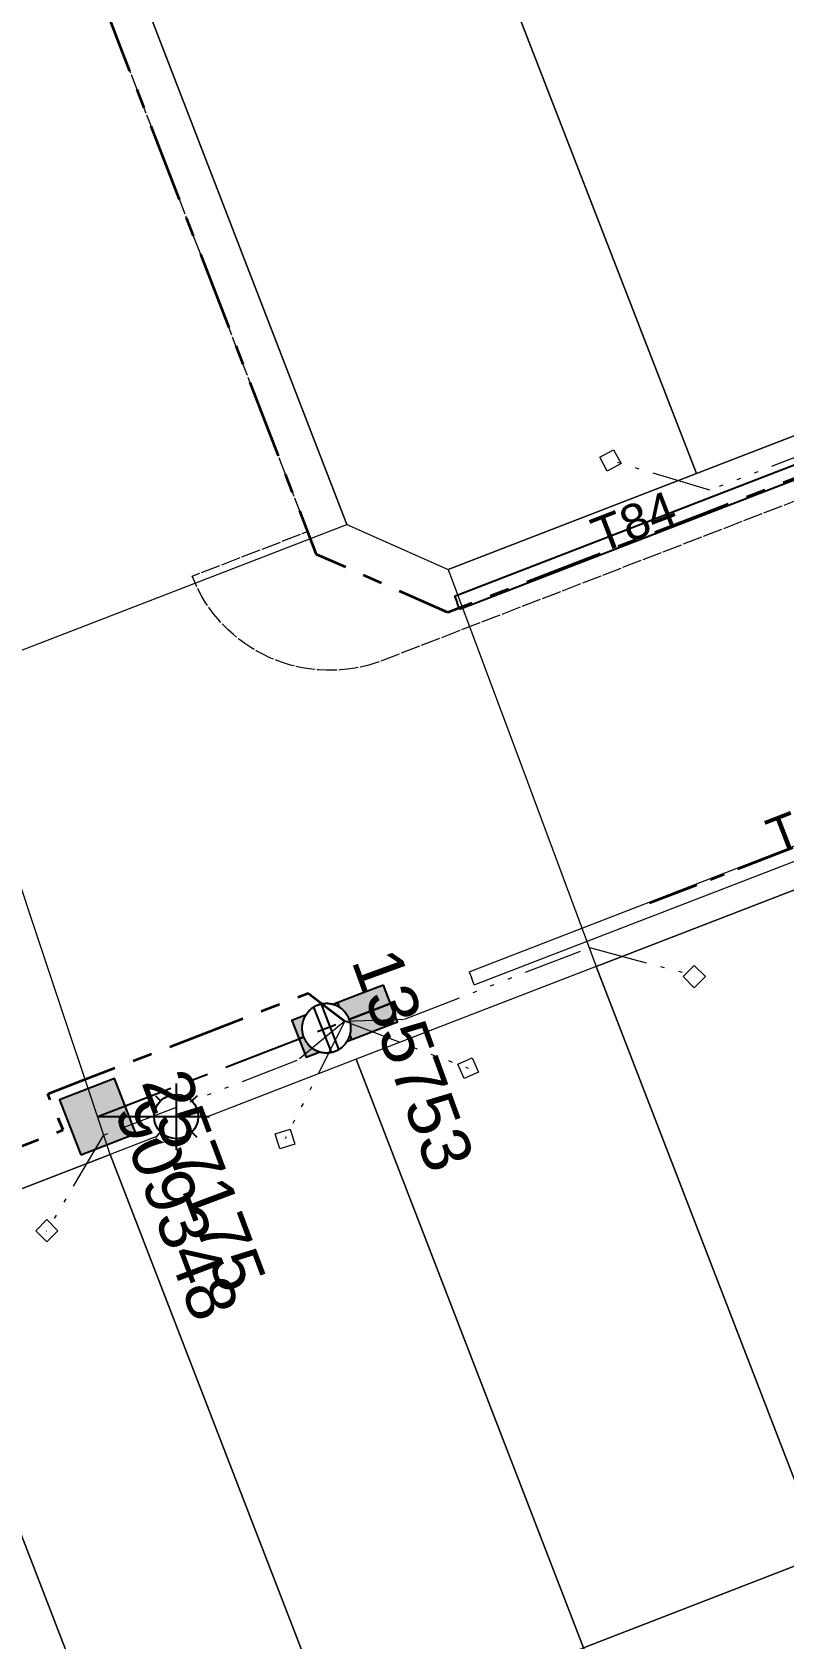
# Model space of a CAD drawing. Header units: metres. Extents: x 0 to 311505, y 0 to 6270811.
# Drawn here: x 310611.2 to 310649.4, y 6270252.8 to 6270334.6 of the extents above; entities that cross this region are included whole.
import ezdxf
from ezdxf import colors
from ezdxf.entities.mleader import LeaderData, LeaderLine
from ezdxf.enums import TextEntityAlignment as Align
from ezdxf.math import Vec2, Vec3

# ---------------------------------------------------------------- set-up
doc = ezdxf.new("R2010")
doc.units = ezdxf.units.M
for name, pattern in [('Cable Exist OH', [1, 1, 0]), ('Cable Exist UG', [7, 4, -1, 1, -1]), ('PHANTOMX2', [6.6, 3, -0.75, 0.2, -0.75, 0.2, -0.75, 0.2, -0.75])]:
    doc.linetypes.add(name, pattern=pattern)
doc.layers.get('0').update_dxf_attribs({"color": 6})
for name, color, linetype, lineweight in [('_User Miscellaneous1', 30, 'Continuous', 13), ('_User_LV_Exist', 5, 'Continuous', 35), ('Cadastre Land Parcels_SP_EXT', 118, 'Continuous', 15), ('Cadastre Roads_SP_EXT', 218, 'Continuous', 15), ('Mains_LV_EXT', 163, 'Continuous', 25), ('Mains_LV_SL_EXT', 135, 'Continuous', 25), ('Services_SP_EXT', 42, 'PHANTOMX2', 20)]:
    doc.layers.add(name, color=color, linetype=linetype, lineweight=lineweight)
doc.layers.add('Cadastre Roads_SP_NEW', color=214, linetype='Continuous', lineweight=15, transparency=0.65)
for name, color, linetype in [('Equip_LV_EXT', 7, 'Continuous'), ('Equip_SP_SL_EXT', 7, 'Continuous'), ('Notes', 7, 'Continuous'), ('SupportsUG_SP_LV_EXT', 7, 'Continuous'), ('SupportsUG_SP_LV_SL_EXT', 7, 'Continuous'), ('UG_Details_SP_MISC', 7, 'Continuous')]:
    doc.layers.add(name, color=color, linetype=linetype)
doc.styles.add('COLUMN_LABEL', font='arial.ttf', dxfattribs={"height": 2})
doc.styles.add('iecARIAL', font='arial.ttf', dxfattribs={"height": 2})
doc.styles.add('POLE_LABEL', font='arial.ttf', dxfattribs={"height": 2})
doc.styles.add('SL_LABEL', font='arial.ttf', dxfattribs={"height": 2})
doc.styles.get("Standard").update_dxf_attribs({"font": 'arial.ttf'})

# ---------------------------------------------------------------- blocks, each defined once
blk = doc.blocks.new('COLUMN_EXT')
blk.add_hatch(color=256).paths.add_polyline_path([(1.5, -1.5), (1.5, 1.5), (-1.5, 1.5), (-1.5, -1.5)])
blk.add_lwpolyline([(1.5, 1.5), (-1.5, 1.5), (-1.5, -1.5), (1.5, -1.5)], close=True)
at = {"flags": 9}
for tag, p in [('STREETNAME', (-1.813, 1.6)), ('SUBURB', (-1.813, 1.8)), ('NOTES', (-1.813, 2)), ('LOCATION', (-1.813, 1.4)), ('LEGEND', (-1.813, 1.2)), ('USAGE', (-1.813, 1)), ('STATE', (-1.813, 0.8)), ('COLUMN_TYPE', (-1.813, 0.4)), ('OWNED_BY', (-1.813, 0.6))]:
    blk.add_attdef(tag, text='', height=0.2, rotation=180, dxfattribs=at).set_placement(p, align=Align.MIDDLE_LEFT)
at = {"flags": 1}
blk.add_attdef('Z', (-1.813, 2.351), '', height=0.2, rotation=180, dxfattribs=at)
at = {"flags": 9}
for tag, style, p in [('STRUCTURE_PLANT_NUMBER', 'POLE_LABEL', (-1.813, -0.031)), ('STREET_CODE', 'COLUMN_LABEL', (-1.813, 0.2))]:
    blk.add_attdef(tag, text='', height=0.2, rotation=180, dxfattribs=dict(at, style=style)).set_placement(p, align=Align.MIDDLE_LEFT)
at = {"style": 'COLUMN_LABEL', "width": 0.9, "flags": 8}
blk.add_attdef('ASSET_NUM', text='', height=2, rotation=270, dxfattribs=at).set_placement((2, -4), align=Align.MIDDLE_LEFT)
blk = doc.blocks.new('PILLAR_EXT')
blk.add_hatch(color=256).paths.add_polyline_path([(-2.5, 1), (-2.5, -1), (2.5, -1), (2.5, 1)])
for p, q in [((0, 1), (0, -1)), ((-2.5, 0), (2.5, 0))]:
    blk.add_line(p, q)
at = {"ltscale": 10}
blk.add_line((2.5, 0), (-2.5, 0), dxfattribs=at)
blk.add_lwpolyline([(-2.5, -1), (-1.25, -1), (1.25, -1), (2.5, -1), (2.5, 1), (-2.5, 1)], close=True)
at = {"width": 0.9, "flags": 8}
blk.add_attdef('ASSET_NUM', text='', height=2, rotation=90, dxfattribs=at).set_placement((-2, 4), align=Align.MIDDLE_LEFT)
for tag, p, flags in [('OWNED_BY', (0, -0.2), 9), ('STATE', (0, -0.4), 9), ('SUPPORT_TYPE', (0, -0.6), 9), ('USAGE', (0, -0.8), 9), ('LEGEND', (0, -1), 9), ('STREETNAME', (0, -1.8), 9), ('LOCATION', (0, -1.2), 9), ('NOTES', (0, -1.4), 9), ('PARENT', (0, -1.6), 9), ('SUBURB', (0, -2), 1)]:
    blk.add_attdef(tag, p, '', height=0.2, dxfattribs=dict(flags=flags))
blk = doc.blocks.new('SL_LANTERN_EXT')
at = {"flags": 9}
for tag, p in [('LRATECODE', (-7.4, 0)), ('LOUTREACHVOCAB', (-7.2, 0)), ('LOUTREACH', (-7, 0)), ('LANTNUMBER', (-6.6, 0)), ('LNEW', (-6.4, 0)), ('LMASTVOCAB', (-6.2, 0)), ('LMAST', (-6, 0)), ('LLAMPVOCAB', (-5.8, 0)), ('LLAMP', (-5.6, 0)), ('LEXIST', (-5.4, 0)), ('LCHARGE3PERCENT', (-5.2, 0)), ('LCHARGE3', (-5, 0)), ('LCHARGE2PERCENT', (-4.8, 0)), ('LCHARGE2', (-4.6, 0)), ('LCHARGE1PERCENT', (-4.4, 0)), ('LCHARGE1', (-4.2, 0)), ('LCATEGORY', (-4, 0)), ('LBRACKETVOCAB', (-3.8, 0)), ('LBRACKET', (-3.6, 0)), ('LKINGHEIGHT', (-3.4, 0)), ('CREPLACE', (-3.2, 0)), ('CREMOVE', (-3, 0)), ('CNUMBER', (-2.8, 0)), ('CNEW', (-2.6, 0)), ('CEXIST', (-2.4, 0)), ('USAGE', (-2.2, 0)), ('STATE', (-2, 0)), ('OWNED_BY', (-1.8, 0)), ('ORIENTATION', (-1.6, 0)), ('OPERATING_VOLTAGE', (-1.4, 0)), ('NO_PHASES', (-1.2, 0)), ('LANTERN_TYPE', (-1, 0)), ('LANTERN_PURPOSE', (-0.8, 0)), ('CONTROL_TYPE', (-0.6, 0)), ('CONSTRUCTED_VOLTAGE', (-0.4, 0))]:
    blk.add_attdef(tag, text='', height=0.001, rotation=270, dxfattribs=at).set_placement(p, align=Align.MIDDLE_LEFT)
at = {"style": 'SL_LABEL', "flags": 9}
blk.add_attdef('STREET_CODE', text='', height=0.001, rotation=270, dxfattribs=at).set_placement((0.001, 0), align=Align.MIDDLE_LEFT)
at = {"flags": 1}
blk.add_attdef('Z', (0, 0), '', height=0.001, rotation=270, dxfattribs=at)
at = {"width": 0.9}
blk.add_attdef('LNUMBER', text='', height=1, dxfattribs=at).set_placement((7, -1), align=Align.MIDDLE_LEFT)
at = {"flags": 9}
for tag, p in [('LREMOVE', (0, -7.6)), ('LREPLACE', (0, -7.8)), ('LTYPE', (0, -8)), ('LTYPEVOCAB', (0, -8.2)), ('LEGEND', (0, -8.4)), ('SUBURB', (0, -8.6)), ('STREETNAME', (0, -8.8)), ('LOCATION', (0, -9)), ('NOTES', (0, -9.2)), ('MAINTAINED_BY', (0, -9.863))]:
    blk.add_attdef(tag, text='', height=0.001, dxfattribs=at).set_placement(p, align=Align.MIDDLE_LEFT)
blk.add_attdef('OPERATED_BY', (0, -9.607), '', height=0.001, dxfattribs=at)
at = {"transparency": 33554687}
blk.add_wipeout([(5.688, 0), (5.061, -1.061), (4, -1.688), (2.939, -1.061), (2.313, 0), (2.939, 1.061), (4, 1.687), (5.061, 1.061)], dxfattribs=at)
for p, q in [((4, 1.687), (4, 0)), ((2.939, 1.061), (3.205, 0.795)), ((5.061, 1.061), (4.795, 0.795)), ((0, 0), (4, 0)), ((2.939, -1.061), (3.205, -0.795)), ((4, 0), (5.688, 0)), ((4, 0), (4, -1.688)), ((5.061, -1.061), (4.795, -0.795))]:
    blk.add_line(p, q)
blk.add_circle((4, 0), 1.125)
blk = doc.blocks.new('CCP_EXT')
at = {"flags": 9}
for tag, p in [('USAGE', (0, -1.2)), ('LEGEND', (0, -1.4)), ('LIFE_SUPPORT', (0, -1.6)), ('STATE', (0, -1.8)), ('NOTES', (0, -2))]:
    blk.add_attdef(tag, text='', height=0.2, dxfattribs=at).set_placement(p, align=Align.MIDDLE_LEFT)
at = {"transparency": 33554687}
blk.add_wipeout([(0, 0.566), (0.566, 0), (0, -0.566), (-0.566, 0)], dxfattribs=at)
blk.add_lwpolyline([(-0.566, 0), (0, 0.566), (0.566, 0), (0, -0.566), (-0.566, 0)])
at = {"flags": 1}
blk.add_attdef('Z', (0, 0), '', height=0.2, dxfattribs=at)
at = {"flags": 9}
for tag, p in [('CCP_TYPE', (0, 0)), ('OPERATING_VOLTAGE', (0, -0.6)), ('ORIENTATION', (0, -0.8)), ('CONSTRUCTED_VOLTAGE', (0, -0.2)), ('NO_PHASES', (0, -0.4)), ('OWNED_BY', (0, -1))]:
    blk.add_attdef(tag, text='', height=0.2, dxfattribs=at).set_placement(p, align=Align.MIDDLE_LEFT)
blk = doc.blocks.new('LV_UG_LINKS_CLOSED_EXT')
at = {"layer": 'Equip_LV_EXT'}
for tag, flags, p in [('ACTUAL_STATUS', 9, (3, -2)), ('CONSTRUCTED_VOLTAGE', 9, (3, -2.2)), ('NO_PHASES', 9, (3, -2.4)), ('OPERATING_VOLTAGE', 9, (3, -2.6)), ('ORIENTATION', 9, (3, -2.8)), ('STATE', 9, (3, -3)), ('SWITCH_TYPE', 9, (3, -3.2)), ('OWNED_BY', 9, (3, -3.8)), ('OPERATED_BY', 9, (3, -4)), ('USAGE', 9, (3, -3.4)), ('NOTES', 9, (3, -3.6)), ('TYPE', 9, (3, -4.6)), ('Z', 1, (3, -4.8)), ('MAINTAINED_BY', 9, (3, -4.2)), ('NUMBER_OF_PHASES', 9, (3, -4.4))]:
    blk.add_attdef(tag, text='', height=0.2, dxfattribs=dict(at, flags=flags)).set_placement(p, align=Align.MIDDLE_LEFT)
at = {"transparency": 33554687}
blk.add_wipeout([(4, 1.25), (3.969, 1.25), (3.939, 1.248), (3.908, 1.247), (3.877, 1.244), (3.847, 1.241), (3.817, 1.236), (3.786, 1.232), (3.756, 1.226), (3.726, 1.22), (3.696, 1.213), (3.667, 1.205), (3.637, 1.196), (3.608, 1.187), (3.579, 1.177), (3.55, 1.166), (3.522, 1.155), (3.493, 1.143), (3.466, 1.13), (3.438, 1.117), (3.411, 1.102), (3.384, 1.088), (3.357, 1.072), (3.331, 1.056), (3.306, 1.039), (3.28, 1.022), (3.255, 1.004), (3.231, 0.985), (3.207, 0.966), (3.184, 0.947), (3.161, 0.926), (3.138, 0.905), (3.116, 0.884), (3.095, 0.862), (3.074, 0.839), (3.053, 0.816), (3.034, 0.793), (3.015, 0.769), (2.996, 0.745), (2.978, 0.72), (2.961, 0.694), (2.944, 0.669), (2.928, 0.643), (2.912, 0.616), (2.898, 0.589), (2.883, 0.562), (2.87, 0.534), (2.857, 0.507), (2.845, 0.478), (2.834, 0.45), (2.823, 0.421), (2.813, 0.392), (2.804, 0.363), (2.795, 0.333), (2.787, 0.304), (2.78, 0.274), (2.774, 0.244), (2.768, 0.214), (2.764, 0.183), (2.759, 0.153), (2.756, 0.123), (2.753, 0.092), (2.752, 0.061), (2.75, 0.031), (2.75, 0), (2.75, -0.031), (2.752, -0.061), (2.753, -0.092), (2.756, -0.123), (2.759, -0.153), (2.764, -0.183), (2.768, -0.214), (2.774, -0.244), (2.78, -0.274), (2.787, -0.304), (2.795, -0.333), (2.804, -0.363), (2.813, -0.392), (2.823, -0.421), (2.834, -0.45), (2.845, -0.478), (2.857, -0.507), (2.87, -0.534), (2.883, -0.562), (2.898, -0.589), (2.912, -0.616), (2.928, -0.643), (2.944, -0.669), (2.961, -0.694), (2.978, -0.72), (2.996, -0.745), (3.015, -0.769), (3.034, -0.793), (3.053, -0.816), (3.074, -0.839), (3.095, -0.862), (3.116, -0.884), (3.138, -0.905), (3.161, -0.926), (3.184, -0.947), (3.207, -0.966), (3.231, -0.985), (3.255, -1.004), (3.28, -1.022), (3.306, -1.039), (3.331, -1.056), (3.357, -1.072), (3.384, -1.088), (3.411, -1.102), (3.438, -1.117), (3.466, -1.13), (3.493, -1.143), (3.522, -1.155), (3.55, -1.166), (3.579, -1.177), (3.608, -1.187), (3.637, -1.196), (3.667, -1.205), (3.696, -1.213), (3.726, -1.22), (3.756, -1.226), (3.786, -1.232), (3.817, -1.236), (3.847, -1.241), (3.877, -1.244), (3.908, -1.247), (3.939, -1.248), (3.969, -1.25), (4, -1.25), (4.031, -1.25), (4.061, -1.248), (4.092, -1.247), (4.123, -1.244), (4.153, -1.241), (4.183, -1.236), (4.214, -1.232), (4.244, -1.226), (4.274, -1.22), (4.304, -1.213), (4.333, -1.205), (4.363, -1.196), (4.392, -1.187), (4.421, -1.177), (4.45, -1.166), (4.478, -1.155), (4.507, -1.143), (4.534, -1.13), (4.562, -1.117), (4.589, -1.102), (4.616, -1.088), (4.643, -1.072), (4.669, -1.056), (4.694, -1.039), (4.72, -1.022), (4.745, -1.004), (4.769, -0.985), (4.793, -0.966), (4.816, -0.947), (4.839, -0.926), (4.862, -0.905), (4.884, -0.884), (4.905, -0.862), (4.926, -0.839), (4.947, -0.816), (4.966, -0.793), (4.985, -0.769), (5.004, -0.745), (5.022, -0.72), (5.039, -0.694), (5.056, -0.669), (5.072, -0.643), (5.088, -0.616), (5.102, -0.589), (5.117, -0.562), (5.13, -0.534), (5.143, -0.507), (5.155, -0.478), (5.166, -0.45), (5.177, -0.421), (5.187, -0.392), (5.196, -0.363), (5.205, -0.333), (5.213, -0.304), (5.22, -0.274), (5.226, -0.244), (5.232, -0.214), (5.236, -0.183), (5.241, -0.153), (5.244, -0.123), (5.247, -0.092), (5.248, -0.061), (5.25, -0.031), (5.25, 0), (5.25, 0.031), (5.248, 0.061), (5.247, 0.092), (5.244, 0.123), (5.241, 0.153), (5.236, 0.183), (5.232, 0.214), (5.226, 0.244), (5.22, 0.274), (5.213, 0.304), (5.205, 0.333), (5.196, 0.363), (5.187, 0.392), (5.177, 0.421), (5.166, 0.45), (5.155, 0.478), (5.143, 0.507), (5.13, 0.534), (5.117, 0.562), (5.102, 0.589), (5.088, 0.616), (5.072, 0.643), (5.056, 0.669), (5.039, 0.694), (5.022, 0.72), (5.004, 0.745), (4.985, 0.769), (4.966, 0.793), (4.947, 0.816), (4.926, 0.839), (4.905, 0.862), (4.884, 0.884), (4.862, 0.905), (4.839, 0.926), (4.816, 0.947), (4.793, 0.966), (4.769, 0.985), (4.745, 1.004), (4.72, 1.022), (4.694, 1.039), (4.669, 1.056), (4.643, 1.072), (4.616, 1.088), (4.589, 1.102), (4.562, 1.117), (4.534, 1.13), (4.507, 1.143), (4.478, 1.155), (4.45, 1.166), (4.421, 1.177), (4.392, 1.187), (4.363, 1.196), (4.333, 1.205), (4.304, 1.213), (4.274, 1.22), (4.244, 1.226), (4.214, 1.232), (4.183, 1.236), (4.153, 1.241), (4.123, 1.244), (4.092, 1.247), (4.061, 1.248), (4.031, 1.25)], dxfattribs=at).dxf.layer = 'Equip_LV_EXT'
at = {"layer": 'Equip_LV_EXT'}
for p, q in [((3.792, 1.232), (3.792, -1.232)), ((4.208, 1.232), (4.208, -1.232))]:
    blk.add_line(p, q, dxfattribs=at)
at = {"layer": 'Equip_LV_EXT', "flags": 128}
blk.add_lwpolyline([(4, 1.25), (3.969, 1.25), (3.939, 1.248), (3.908, 1.247), (3.877, 1.244), (3.847, 1.241), (3.817, 1.236), (3.786, 1.232), (3.756, 1.226), (3.726, 1.22), (3.696, 1.213), (3.667, 1.205), (3.637, 1.196), (3.608, 1.187), (3.579, 1.177), (3.55, 1.166), (3.522, 1.155), (3.493, 1.143), (3.466, 1.13), (3.438, 1.117), (3.411, 1.102), (3.384, 1.088), (3.357, 1.072), (3.331, 1.056), (3.306, 1.039), (3.28, 1.022), (3.255, 1.004), (3.231, 0.985), (3.207, 0.966), (3.184, 0.947), (3.161, 0.926), (3.138, 0.905), (3.116, 0.884), (3.095, 0.862), (3.074, 0.839), (3.053, 0.816), (3.034, 0.793), (3.015, 0.769), (2.996, 0.745), (2.978, 0.72), (2.961, 0.694), (2.944, 0.669), (2.928, 0.643), (2.912, 0.616), (2.898, 0.589), (2.883, 0.562), (2.87, 0.534), (2.857, 0.507), (2.845, 0.478), (2.834, 0.45), (2.823, 0.421), (2.813, 0.392), (2.804, 0.363), (2.795, 0.333), (2.787, 0.304), (2.78, 0.274), (2.774, 0.244), (2.768, 0.214), (2.764, 0.183), (2.759, 0.153), (2.756, 0.123), (2.753, 0.092), (2.752, 0.061), (2.75, 0.031), (2.75, 0), (2.75, -0.031), (2.752, -0.061), (2.753, -0.092), (2.756, -0.123), (2.759, -0.153), (2.764, -0.183), (2.768, -0.214), (2.774, -0.244), (2.78, -0.274), (2.787, -0.304), (2.795, -0.333), (2.804, -0.363), (2.813, -0.392), (2.823, -0.421), (2.834, -0.45), (2.845, -0.478), (2.857, -0.507), (2.87, -0.534), (2.883, -0.562), (2.898, -0.589), (2.912, -0.616), (2.928, -0.643), (2.944, -0.669), (2.961, -0.694), (2.978, -0.72), (2.996, -0.745), (3.015, -0.769), (3.034, -0.793), (3.053, -0.816), (3.074, -0.839), (3.095, -0.862), (3.116, -0.884), (3.138, -0.905), (3.161, -0.926), (3.184, -0.947), (3.207, -0.966), (3.231, -0.985), (3.255, -1.004), (3.28, -1.022), (3.306, -1.039), (3.331, -1.056), (3.357, -1.072), (3.384, -1.088), (3.411, -1.102), (3.438, -1.117), (3.466, -1.13), (3.493, -1.143), (3.522, -1.155), (3.55, -1.166), (3.579, -1.177), (3.608, -1.187), (3.637, -1.196), (3.667, -1.205), (3.696, -1.213), (3.726, -1.22), (3.756, -1.226), (3.786, -1.232), (3.817, -1.236), (3.847, -1.241), (3.877, -1.244), (3.908, -1.247), (3.939, -1.248), (3.969, -1.25), (4, -1.25), (4.031, -1.25), (4.061, -1.248), (4.092, -1.247), (4.123, -1.244), (4.153, -1.241), (4.183, -1.236), (4.214, -1.232), (4.244, -1.226), (4.274, -1.22), (4.304, -1.213), (4.333, -1.205), (4.363, -1.196), (4.392, -1.187), (4.421, -1.177), (4.45, -1.166), (4.478, -1.155), (4.507, -1.143), (4.534, -1.13), (4.562, -1.117), (4.589, -1.102), (4.616, -1.088), (4.643, -1.072), (4.669, -1.056), (4.694, -1.039), (4.72, -1.022), (4.745, -1.004), (4.769, -0.985), (4.793, -0.966), (4.816, -0.947), (4.839, -0.926), (4.862, -0.905), (4.884, -0.884), (4.905, -0.862), (4.926, -0.839), (4.947, -0.816), (4.966, -0.793), (4.985, -0.769), (5.004, -0.745), (5.022, -0.72), (5.039, -0.694), (5.056, -0.669), (5.072, -0.643), (5.088, -0.616), (5.102, -0.589), (5.117, -0.562), (5.13, -0.534), (5.143, -0.507), (5.155, -0.478), (5.166, -0.45), (5.177, -0.421), (5.187, -0.392), (5.196, -0.363), (5.205, -0.333), (5.213, -0.304), (5.22, -0.274), (5.226, -0.244), (5.232, -0.214), (5.236, -0.183), (5.241, -0.153), (5.244, -0.123), (5.247, -0.092), (5.248, -0.061), (5.25, -0.031), (5.25, 0), (5.25, 0.031), (5.248, 0.061), (5.247, 0.092), (5.244, 0.123), (5.241, 0.153), (5.236, 0.183), (5.232, 0.214), (5.226, 0.244), (5.22, 0.274), (5.213, 0.304), (5.205, 0.333), (5.196, 0.363), (5.187, 0.392), (5.177, 0.421), (5.166, 0.45), (5.155, 0.478), (5.143, 0.507), (5.13, 0.534), (5.117, 0.562), (5.102, 0.589), (5.088, 0.616), (5.072, 0.643), (5.056, 0.669), (5.039, 0.694), (5.022, 0.72), (5.004, 0.745), (4.985, 0.769), (4.966, 0.793), (4.947, 0.816), (4.926, 0.839), (4.905, 0.862), (4.884, 0.884), (4.862, 0.905), (4.839, 0.926), (4.816, 0.947), (4.793, 0.966), (4.769, 0.985), (4.745, 1.004), (4.72, 1.022), (4.694, 1.039), (4.669, 1.056), (4.643, 1.072), (4.616, 1.088), (4.589, 1.102), (4.562, 1.117), (4.534, 1.13), (4.507, 1.143), (4.478, 1.155), (4.45, 1.166), (4.421, 1.177), (4.392, 1.187), (4.363, 1.196), (4.333, 1.205), (4.304, 1.213), (4.274, 1.22), (4.244, 1.226), (4.214, 1.232), (4.183, 1.236), (4.153, 1.241), (4.123, 1.244), (4.092, 1.247), (4.061, 1.248), (4.031, 1.25)], close=True, dxfattribs=at)

msp = doc.modelspace()

# ---------------------------------------------------------------- linework, layer by layer
at = {"layer": '_User Miscellaneous1'}
for p in [(310633.415, 6270286.801), (310633.674, 6270286.129)]:
    msp.add_line(p, (310633.545, 6270286.465), dxfattribs=at)
at = {"layer": 'Cadastre Land Parcels_SP_EXT', "linetype": 'Continuous'}
for points in [[(310658.879, 6270317.528), (310647.446, 6270346.962), (310633.573, 6270341.604), (310645.005, 6270312.169), (310658.879, 6270317.528)], [(310645.005, 6270312.169), (310633.573, 6270341.604), (310617.24, 6270335.308), (310627.181, 6270309.571), (310632.352, 6270307.281), (310645.005, 6270312.169)], [(310661.92, 6270261.155), (310650.339, 6270291.113), (310639.891, 6270287.075), (310651.471, 6270257.116), (310661.92, 6270261.155)], [(310651.471, 6270257.116), (310639.891, 6270287.075), (310627.661, 6270282.348), (310639.242, 6270252.39), (310651.471, 6270257.116)], [(310639.242, 6270252.39), (310627.661, 6270282.348), (310615.123, 6270277.503), (310626.704, 6270247.543), (310639.242, 6270252.39)], [(310626.704, 6270247.543), (310615.123, 6270277.503), (310604.675, 6270273.465), (310616.255, 6270243.505), (310626.704, 6270247.543)], [(310616.255, 6270243.505), (310604.675, 6270273.465), (310593.462, 6270269.131), (310605.042, 6270239.172), (310616.255, 6270243.505)], [(310663.053, 6270227.158), (310651.471, 6270257.116), (310639.242, 6270252.39), (310650.823, 6270222.431), (310663.053, 6270227.158)]]:
    msp.add_lwpolyline(points, close=True, dxfattribs=at)
at = {"layer": 'Cadastre Roads_SP_EXT', "linetype": 'Continuous'}
msp.add_lwpolyline([(310627.181, 6270309.571), (310617.24, 6270335.308), (310611.714, 6270349.615), (310606.187, 6270363.923), (310600.422, 6270378.847), (310594.896, 6270393.154), (310589.369, 6270407.462), (310583.729, 6270422.063), (310578.186, 6270436.412), (310573.429, 6270448.728), (310556.822, 6270442.313), (310561.235, 6270430.89), (310567.061, 6270415.807), (310572.852, 6270400.813), (310578.617, 6270385.89), (310584.274, 6270371.245), (310590.053, 6270356.284), (310595.631, 6270341.845), (310601.209, 6270327.401), (310610.575, 6270303.157), (310627.181, 6270309.571)], close=True, dxfattribs=at)
at = {"layer": 'UG_Details_SP_MISC'}
for p, q in [((310632.672, 6270305.925), (310686.412, 6270326.683)), ((310632.932, 6270305.253), (310686.671, 6270326.012)), ((310632.672, 6270305.925), (310632.802, 6270305.589)), ((310632.932, 6270305.253), (310632.802, 6270305.589))]:
    msp.add_line(p, q, dxfattribs=at)

# ---------------------------------------------------------------- block references
at = {"layer": 'SupportsUG_SP_LV_EXT'}
ref = msp.add_blockref('PILLAR_EXT', (310627.078, 6270284.288), dxfattribs=dict(at, rotation=201.1204099841495))
ref.add_attrib('ASSET_NUM', '135753', dxfattribs={"layer": '0', "height": 2.5, "rotation": 289.99674, "style": 'iecARIAL'}).set_placement((310628.578, 6270287.788), align=Align.MIDDLE_LEFT)
at = {"layer": 'SupportsUG_SP_LV_SL_EXT'}
ref = msp.add_blockref('COLUMN_EXT', (310614.494, 6270279.428), dxfattribs=dict(at, rotation=201.1205821268451))
ref.add_attrib('ASSET_NUM', '909348', dxfattribs={"layer": '0', "height": 2.5, "rotation": 290.60225, "style": 'COLUMN_LABEL'}).set_placement((310616.494, 6270280.178), align=Align.MIDDLE_LEFT)

# ---------------------------------------------------------------- texts
at = {"layer": 'Mains_LV_EXT'}
for rotation, p in [(21.12076, (310640.107, 6270308.089)), (21.12059, (310649.035, 6270292.77))]:
    msp.add_text('T84', height=1.8, rotation=rotation, dxfattribs=at).set_placement(p)

# ---------------------------------------------------------------- next in the draw order: block references
at = {"layer": 'Equip_LV_EXT', "rotation": 201.1204099841495}
msp.add_blockref('LV_UG_LINKS_CLOSED_EXT', (310629.876, 6270285.369), dxfattribs=at)
at = {"layer": 'Equip_SP_SL_EXT'}
ref = msp.add_blockref('SL_LANTERN_EXT', (310614.494, 6270279.428), dxfattribs=at)
ref.add_attrib('ASSET_NUM', '257175', dxfattribs={"layer": '0', "height": 2.5, "rotation": 290.60225, "style": 'iecARIAL'}).set_placement((310615.994, 6270280.928), align=Align.BOTTOM_LEFT)
at = {"layer": 'Services_SP_EXT'}
for p, rotation in [((310640.614, 6270312.832), 343.2449761142153), ((310633.363, 6270281.892), 159.1204100986849)]:
    msp.add_blockref('CCP_EXT', p, dxfattribs=dict(at, rotation=rotation))
for p in [(310644.881, 6270286.553), (310611.904, 6270273.619)]:
    msp.add_blockref('CCP_EXT', p, dxfattribs=at)

# ---------------------------------------------------------------- next in the draw order: linework, layer by layer
at = {"layer": '_User Miscellaneous1'}
for p, q in [((310633.415, 6270286.801), (310692.938, 6270309.793)), ((310633.674, 6270286.129), (310693.197, 6270309.122))]:
    msp.add_line(p, q, dxfattribs=at)
at = {"layer": '_User_LV_Exist', "linetype": 'Cable Exist UG', "flags": 128}
msp.add_lwpolyline([(310659.671, 6270315.647), (310645.267, 6270310.082), (310645.267, 6270310.082), (310632.328, 6270305.085), (310625.641, 6270308.045), (310615.508, 6270334.276), (310614.751, 6270336.237), (310614.751, 6270336.237), (310609.876, 6270348.857), (310604.48, 6270362.826)], dxfattribs=at)
at = {"layer": '_User_LV_Exist', "linetype": 'Cable Exist UG', "ltscale": 0.75, "flags": 128}
msp.add_lwpolyline([(310687.015, 6270274.745), (310689.717, 6270267.748), (310678.523, 6270263.424), (310664.831, 6270298.872), (310642.601, 6270290.285)], dxfattribs=at)
at = {"layer": 'Cadastre Roads_SP_EXT', "linetype": 'Continuous'}
for points in [[(310650.339, 6270291.113), (310661.777, 6270295.534), (310673.008, 6270299.874), (310684.203, 6270304.201), (310693.502, 6270307.795), (310690.163, 6270318.083), (310685.711, 6270327.893), (310672.751, 6270322.887), (310658.879, 6270317.529), (310645.005, 6270312.169), (310632.352, 6270307.281), (310636.116, 6270297.193), (310639.891, 6270287.075), (310650.339, 6270291.113)], [(310570.793, 6270260.369), (310582.23, 6270264.79), (310593.462, 6270269.131), (310604.674, 6270273.465), (310615.123, 6270277.503), (310611.7, 6270287.756), (310608.285, 6270297.985), (310594.76, 6270292.761), (310579.845, 6270287), (310564.354, 6270281.016), (310550.533, 6270275.677), (310554.687, 6270265.719), (310558.303, 6270255.542), (310570.793, 6270260.369)]]:
    msp.add_lwpolyline(points, close=True, dxfattribs=at)
at = {"layer": 'Services_SP_EXT'}
for points in [[(310659.671, 6270315.647), (310657.773, 6270315.985), (310657.773, 6270315.985), (310645.669, 6270311.31), (310640.614, 6270312.832)], [(310627.078, 6270284.288), (310630.127, 6270284.394), (310630.127, 6270284.394), (310639.538, 6270288.03), (310644.309, 6270286.762)], [(310627.078, 6270284.288), (310633.363, 6270281.892)]]:
    msp.add_lwpolyline(points, dxfattribs=at)

# ---------------------------------------------------------------- next in the draw order: block references
at = {"layer": 'Services_SP_EXT', "rotation": 63.12041011992614}
msp.add_blockref('CCP_EXT', (310624.035, 6270278.289), dxfattribs=at)

# ---------------------------------------------------------------- next in the draw order: linework, layer by layer
at = {"layer": '_User_LV_Exist', "linetype": 'Cable Exist UG', "flags": 128}
msp.add_lwpolyline([(310581.635, 6270266.735), (310599.313, 6270273.564), (310599.313, 6270273.564), (310603.964, 6270275.36), (310612.734, 6270278.748), (310611.946, 6270280.587), (310611.946, 6270280.587), (310613.691, 6270281.261), (310625.209, 6270285.711), (310627.078, 6270284.288)], dxfattribs=at)
at = {"layer": 'Mains_LV_SL_EXT', "color": 4, "linetype": 'Cable Exist UG'}
msp.add_lwpolyline([(310614.494, 6270279.428), (310627.078, 6270284.288)], dxfattribs=at)
at = {"layer": 'Services_SP_EXT'}
for points in [[(310627.078, 6270284.288), (310624.645, 6270282.277), (310624.645, 6270282.277), (310614.772, 6270278.463), (310611.89, 6270273.596)], [(310627.078, 6270284.288), (310624.035, 6270278.289)]]:
    msp.add_lwpolyline(points, dxfattribs=at)

# ---------------------------------------------------------------- next in the draw order: leaders
at = {"layer": 'Notes'}
ml = msp.add_multileader_mtext('Standard', dxfattribs=at)
ml.set_content('Constructed under  \\PURS15861', color=256)
ml.set_leader_properties()
ml.build(insert=Vec2(0, 0))
ml.multileader.update_dxf_attribs({"leader_type": 2, "has_text_frame": 1, "text_left_attachment_type": 2, "text_right_attachment_type": 2, "dogleg_length": 0.01})
ctx = ml.context
ctx.base_point, ctx.char_height, ctx.plane_origin, ctx.plane_x_axis, ctx.plane_y_axis = Vec3(310975.192, 6270395.779), 1.8, Vec3(312213.891, 6270750.769), Vec3(0.932874, 0.360203), Vec3(-0.360203, 0.932874)
ctx.left_attachment, ctx.right_attachment, ctx.text_align_type = 2, 2, 1
notes = []
notes.append((ctx, [(0, (0, 0, 0), (0, 0), (1, 0), 1, [])]))
ctx.mtext.insert, ctx.mtext.text_direction, ctx.mtext.rotation, ctx.mtext.width, ctx.mtext.alignment, ctx.mtext.flow_direction = Vec3(310985.783, 6270402.491), Vec3(0.932874, 0.360203), 0.368486, 20.92345, 2, 5
ctx.mtext.has_bg_fill, ctx.mtext.bg_color, ctx.mtext.bg_scale_factor, ctx.mtext.bg_transparency, ctx.mtext.use_window_bg_color = 1, -1073741824, 2, 0, 1
for ctx, leaders in notes:
    for number, flags, end, landing, length, lines in leaders:
        leader = LeaderData()
        leader.index, (leader.has_last_leader_line, leader.has_dogleg_vector, leader.attachment_direction) = number, flags
        leader.last_leader_point, leader.dogleg_vector, leader.dogleg_length = Vec3(end), Vec3(landing), length
        for number, points, colour, breaks in lines:
            line = LeaderLine()
            line.index, line.vertices, line.color, line.breaks = number, Vec3.list(points), colors.encode_raw_color(colour), breaks
            leader.lines.append(line)
        ctx.leaders.append(leader)

# ---------------------------------------------------------------- next in the draw order: leaders
ml = msp.add_multileader_mtext('Standard', dxfattribs=at)
ml.set_content('Constructed under  \\PURS16270', color=256)
ml.set_leader_properties()
ml.build(insert=Vec2(0, 0))
ml.multileader.update_dxf_attribs({"leader_type": 2, "has_text_frame": 1, "text_left_attachment_type": 2, "text_right_attachment_type": 2, "dogleg_length": 0.01})
ctx = ml.context
ctx.base_point, ctx.char_height, ctx.plane_origin, ctx.plane_x_axis, ctx.plane_y_axis = Vec3(310863.5, 6270348.229), 1.8, Vec3(312104.333, 6270705.463), Vec3(0.932874, 0.360203), Vec3(-0.360203, 0.932874)
ctx.left_attachment, ctx.right_attachment, ctx.text_align_type = 2, 2, 1
notes = []
notes.append((ctx, [(0, (0, 0, 0), (0, 0), (1, 0), 1, [])]))
ctx.mtext.insert, ctx.mtext.text_direction, ctx.mtext.rotation, ctx.mtext.width, ctx.mtext.alignment, ctx.mtext.flow_direction = Vec3(310874.091, 6270354.941), Vec3(0.932874, 0.360203), 0.368486, 20.92345, 2, 5
ctx.mtext.has_bg_fill, ctx.mtext.bg_color, ctx.mtext.bg_scale_factor, ctx.mtext.bg_transparency, ctx.mtext.use_window_bg_color = 1, -1073741824, 2, 0, 1
for ctx, leaders in notes:
    for number, flags, end, landing, length, lines in leaders:
        leader = LeaderData()
        leader.index, (leader.has_last_leader_line, leader.has_dogleg_vector, leader.attachment_direction) = number, flags
        leader.last_leader_point, leader.dogleg_vector, leader.dogleg_length = Vec3(end), Vec3(landing), length
        for number, points, colour, breaks in lines:
            line = LeaderLine()
            line.index, line.vertices, line.color, line.breaks = number, Vec3.list(points), colors.encode_raw_color(colour), breaks
            leader.lines.append(line)
        ctx.leaders.append(leader)

# ---------------------------------------------------------------- next in the draw order: leaders
ml = msp.add_multileader_mtext('Standard', dxfattribs=at)
ml.set_content('Constructed under  \\PURS16270', color=256)
ml.set_leader_properties()
ml.build(insert=Vec2(0, 0))
ml.multileader.update_dxf_attribs({"leader_type": 2, "has_text_frame": 1, "text_left_attachment_type": 2, "text_right_attachment_type": 2, "dogleg_length": 0.01})
ctx = ml.context
ctx.base_point, ctx.char_height, ctx.plane_origin, ctx.plane_x_axis, ctx.plane_y_axis = Vec3(310744.628, 6270298.903), 1.8, Vec3(311985.461, 6270656.138), Vec3(0.932874, 0.360203), Vec3(-0.360203, 0.932874)
ctx.left_attachment, ctx.right_attachment, ctx.text_align_type = 2, 2, 1
notes = []
notes.append((ctx, [(0, (0, 0, 0), (0, 0), (1, 0), 1, [])]))
ctx.mtext.insert, ctx.mtext.text_direction, ctx.mtext.rotation, ctx.mtext.width, ctx.mtext.alignment, ctx.mtext.flow_direction = Vec3(310755.22, 6270305.615), Vec3(0.932874, 0.360203), 0.368486, 20.92345, 2, 5
ctx.mtext.has_bg_fill, ctx.mtext.bg_color, ctx.mtext.bg_scale_factor, ctx.mtext.bg_transparency, ctx.mtext.use_window_bg_color = 1, -1073741824, 2, 0, 1
for ctx, leaders in notes:
    for number, flags, end, landing, length, lines in leaders:
        leader = LeaderData()
        leader.index, (leader.has_last_leader_line, leader.has_dogleg_vector, leader.attachment_direction) = number, flags
        leader.last_leader_point, leader.dogleg_vector, leader.dogleg_length = Vec3(end), Vec3(landing), length
        for number, points, colour, breaks in lines:
            line = LeaderLine()
            line.index, line.vertices, line.color, line.breaks = number, Vec3.list(points), colors.encode_raw_color(colour), breaks
            leader.lines.append(line)
        ctx.leaders.append(leader)

# ---------------------------------------------------------------- next in the draw order: linework, layer by layer
at = {"layer": 'Cadastre Roads_SP_NEW', "linetype": 'Cable Exist OH', "flags": 128}
msp.add_lwpolyline([(310572.156, 6270446.495), (310566.279, 6270444.225), (310565.198, 6270447.023, -0.414209), (310569.492, 6270456.722), (310627.327, 6270479.062, -0.414214), (310637.026, 6270474.769), (310691.137, 6270334.686, -0.414214), (310686.843, 6270324.988), (310629.008, 6270302.647, -0.414214), (310619.309, 6270306.941), (310625.186, 6270309.211), (310572.156, 6270446.495)], format="xyb", dxfattribs=at)

# ---------------------------------------------------------------- next in the draw order: leaders
at = {"layer": 'Notes'}
ml = msp.add_multileader_mtext('Standard', dxfattribs=at)
ml.set_content('Future construction under  \\PURS19531', color=256)
ml.set_leader_properties()
ml.build(insert=Vec2(0, 0))
ml.multileader.update_dxf_attribs({"leader_type": 2, "has_text_frame": 1, "text_left_attachment_type": 2, "text_right_attachment_type": 2, "dogleg_length": 0.01})
ctx = ml.context
ctx.base_point, ctx.char_height, ctx.plane_origin, ctx.plane_x_axis, ctx.plane_y_axis = Vec3(310873.106, 6270327.315), 1.8, Vec3(312113.214, 6270685.405), Vec3(0.932874, 0.360203), Vec3(-0.360203, 0.932874)
ctx.left_attachment, ctx.right_attachment, ctx.text_align_type = 2, 2, 1
notes = []
notes.append((ctx, [(0, (0, 0, 0), (0, 0), (1, 0), 1, [])]))
ctx.mtext.insert, ctx.mtext.text_direction, ctx.mtext.rotation, ctx.mtext.width, ctx.mtext.alignment, ctx.mtext.flow_direction = Vec3(310883.176, 6270335.418), Vec3(0.932874, 0.360203), 0.368486, 20.92345, 2, 5
ctx.mtext.has_bg_fill, ctx.mtext.bg_color, ctx.mtext.bg_scale_factor, ctx.mtext.bg_transparency, ctx.mtext.use_window_bg_color = 1, -1073741824, 2, 0, 1
for ctx, leaders in notes:
    for number, flags, end, landing, length, lines in leaders:
        leader = LeaderData()
        leader.index, (leader.has_last_leader_line, leader.has_dogleg_vector, leader.attachment_direction) = number, flags
        leader.last_leader_point, leader.dogleg_vector, leader.dogleg_length = Vec3(end), Vec3(landing), length
        for number, points, colour, breaks in lines:
            line = LeaderLine()
            line.index, line.vertices, line.color, line.breaks = number, Vec3.list(points), colors.encode_raw_color(colour), breaks
            leader.lines.append(line)
        ctx.leaders.append(leader)

doc.saveas('drawing.dxf')
